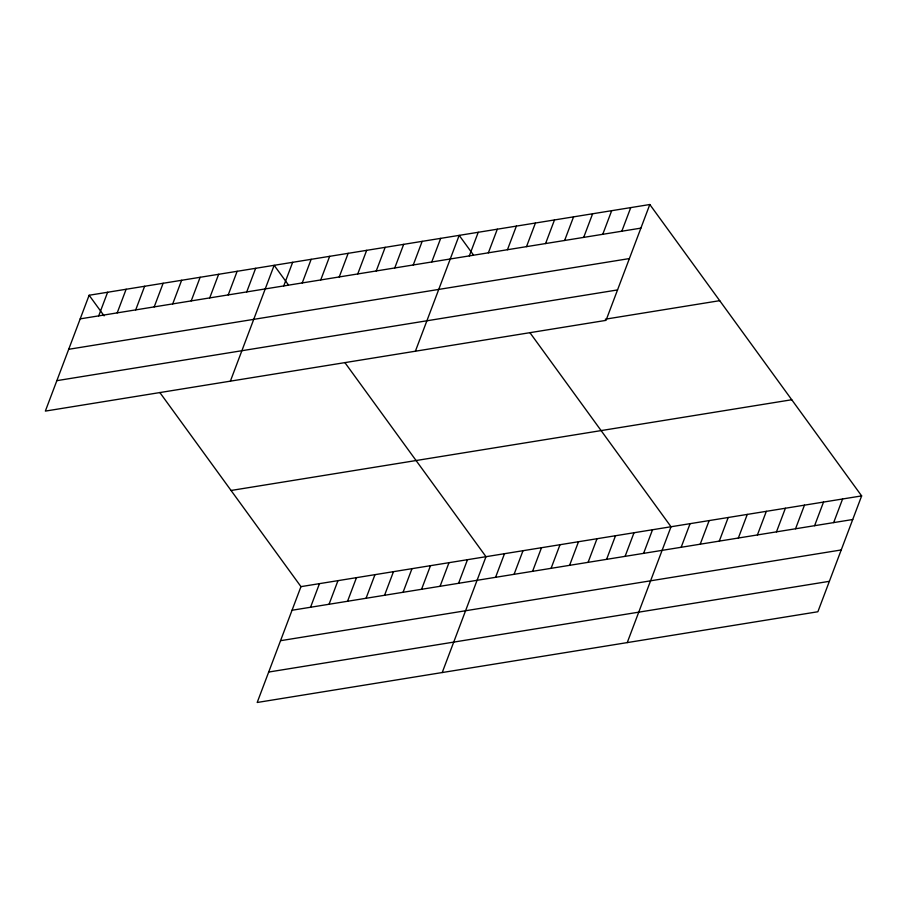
<?xml version="1.0" encoding="UTF-8"?>
<svg xmlns="http://www.w3.org/2000/svg" width="907" height="907" viewBox="0 0 907 907"><rect width="100%" height="100%" fill="white"/><g stroke="black" fill="none" stroke-linecap="round" stroke-linejoin="round"><path stroke-width="1.36" d="M89.124 295.251L45.35 411.098L606.035 320.364L649.809 204.517L89.124 295.251L104.101 315.851M98.704 315.874L107.627 292.247M117.207 312.881L126.13 289.254M135.71 309.877L144.632 286.261M154.213 306.883L163.135 283.267M172.715 303.89L181.638 280.274M191.218 300.897L200.141 277.281M209.721 297.904L218.644 274.288M228.224 294.911L237.146 271.295M246.727 291.918L255.649 268.302M230.378 381.155L274.152 265.309L288.301 284.764M283.732 285.932L292.655 262.316M302.235 282.939L311.158 259.323M320.738 279.946L329.66 256.318M339.241 276.952L348.163 253.325M357.743 273.948L366.666 250.332M376.246 270.955L385.169 247.339M394.749 267.962L403.672 244.346M413.252 264.969L422.174 241.353M159.825 392.493L300.965 586.636L257.191 702.483L817.876 611.749L861.65 495.902L649.809 204.517M431.755 261.976L440.677 238.36M310.545 607.259L319.468 583.643M415.395 351.213L459.18 235.367L473.329 254.822M329.048 604.266L337.971 580.65M469.316 255.899L478.238 232.283M347.551 601.273L356.474 577.657M488.374 252.815L497.308 229.199M366.054 598.28L374.976 574.653M507.444 249.731L516.366 226.115M384.557 595.287L393.479 571.659M526.502 246.647L535.425 223.02M403.059 592.282L411.982 568.666M545.572 243.564L554.494 219.936M421.562 589.289L430.485 565.673M564.63 240.468L573.553 216.852M440.065 586.296L448.988 562.68M583.689 237.385L592.622 213.769M458.568 583.303L467.49 559.687M602.758 234.301L611.681 210.685M442.219 672.541L485.993 556.694L344.853 362.551M621.817 231.217L630.75 207.601M495.573 577.317L504.496 553.701M514.076 574.324L522.999 550.708M532.579 571.331L541.502 547.715M551.082 568.338L560.004 544.722M569.585 565.344L578.507 541.717M588.087 562.351L597.01 538.724M606.59 559.347L615.513 535.731M625.093 556.354L634.016 532.738M643.596 553.361L652.518 529.745M627.247 642.598L671.021 526.752L529.881 332.608M681.157 547.284L690.08 523.668M700.215 544.2L709.149 520.584M719.285 541.116L728.208 517.5M738.343 538.032L747.266 514.416M757.413 534.949L766.336 511.333M776.471 531.865L785.394 508.249M795.541 528.781L804.464 505.154M814.599 525.697L823.522 502.07M833.658 522.602L842.592 498.986M80.201 318.867L640.886 228.133M68.705 349.297L629.379 258.574M56.846 380.657L617.531 289.934M605.332 319.185L719.716 300.671M231.058 490.472L791.743 399.749M300.965 586.636L861.65 495.902M292.043 610.252L852.727 519.518M280.546 640.693L841.22 549.959M268.687 672.042L829.372 581.319"/></g></svg>
